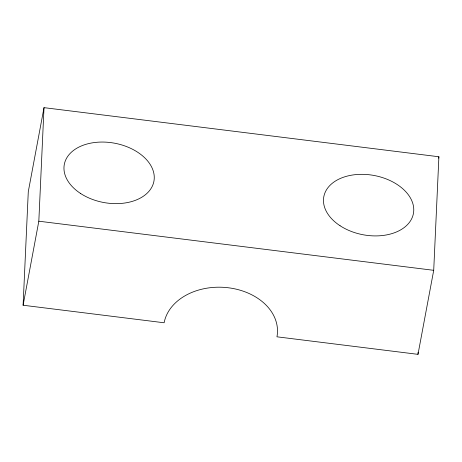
<?xml version="1.0" encoding="UTF-8"?>
<svg xmlns="http://www.w3.org/2000/svg" width="462" height="462" viewBox="0 0 462 462"><rect width="100%" height="100%" fill="white"/><g stroke="black" fill="none" stroke-linecap="round" stroke-linejoin="round"><path stroke-width="0.69" d="M23.1 305.238L28.286 191.684L44.011 107.652L438.9 156.762L433.714 270.316L417.989 354.348L276.957 336.81A56.982 42.562 2.6 0 0 228.407 287.774A56.982 42.562 2.6 0 0 164.131 322.776L23.1 305.238L38.825 221.206L44.011 107.652M417.989 354.348L418.087 352.194M438.634 158.177L438.9 156.762M38.825 221.206L433.714 270.316M80.544 193.457A45.588 30.146 10.6 0 0 153.679 182.363A45.588 30.146 10.6 0 0 93.122 142.723A45.588 30.146 10.6 0 0 80.544 193.457M340.044 225.727A45.588 30.146 10.6 0 0 413.178 214.639A45.588 30.146 10.6 0 0 352.622 175A45.588 30.146 10.6 0 0 340.044 225.727"/></g></svg>
